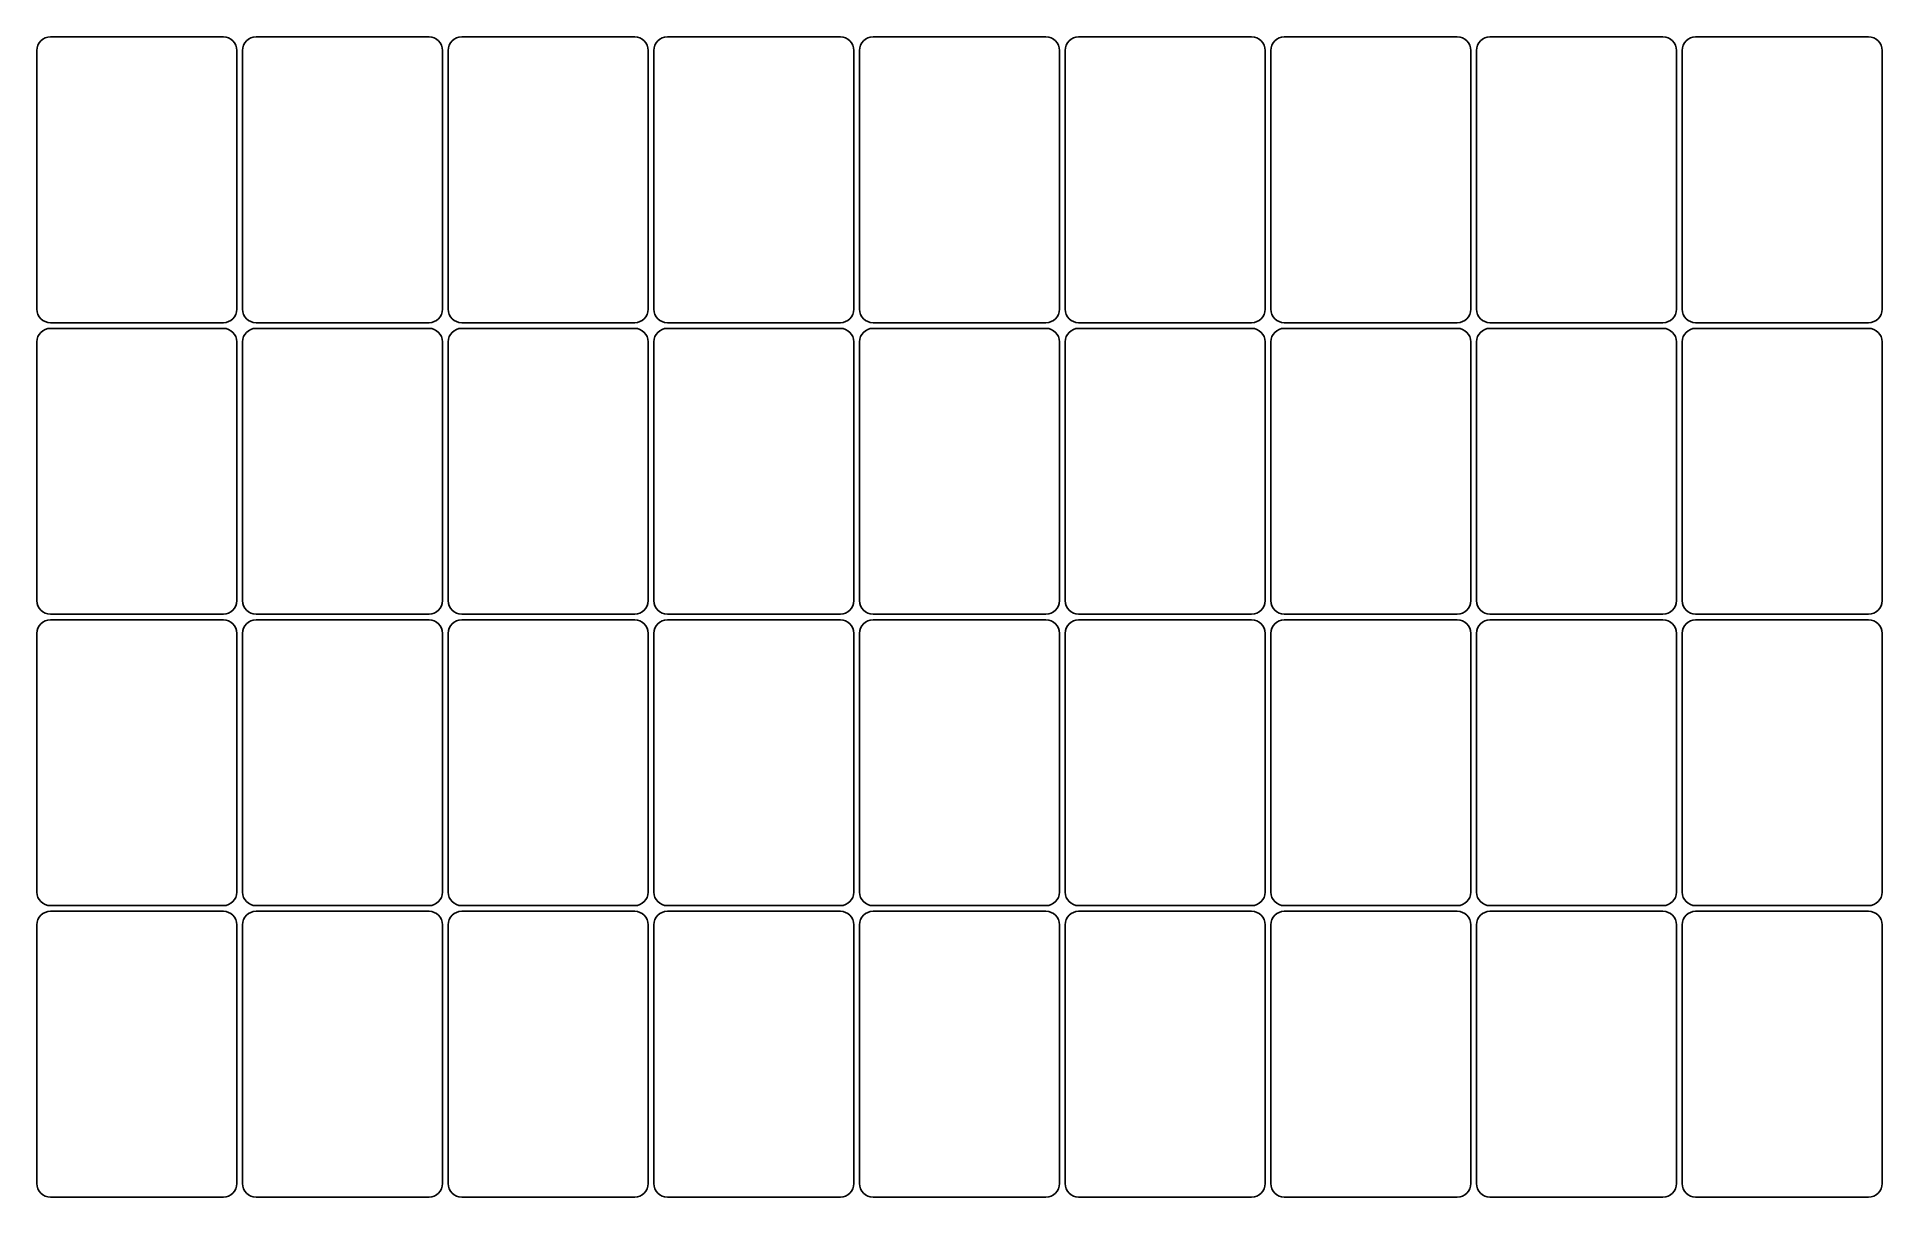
# Model space of a CAD drawing. Header units: inches. Extents: x 1.2 to 17.4, y -11.3 to -1.2.
import ezdxf

# ---------------------------------------------------------------- set-up
doc = ezdxf.new("R2010")
doc.units = ezdxf.units.IN

msp = doc.modelspace()

# ---------------------------------------------------------------- linework, layer by layer
for p, q in [((2.832, -1.2), (1.318, -1.2)), ((4.632, -1.2), (3.118, -1.2)), ((6.432, -1.2), (4.918, -1.2)), ((8.232, -1.2), (6.718, -1.2)), ((10.032, -1.2), (8.518, -1.2)), ((11.832, -1.2), (10.318, -1.2)), ((13.632, -1.2), (12.118, -1.2)), ((15.432, -1.2), (13.918, -1.2)), ((17.232, -1.2), (15.718, -1.2)), ((1.2, -1.318), (1.2, -3.582)), ((2.95, -3.582), (2.95, -1.318)), ((3, -1.318), (3, -3.582)), ((4.75, -3.582), (4.75, -1.318)), ((4.8, -1.318), (4.8, -3.582)), ((6.55, -3.582), (6.55, -1.318)), ((6.6, -1.318), (6.6, -3.582)), ((8.35, -3.582), (8.35, -1.318)), ((8.4, -1.318), (8.4, -3.582)), ((10.15, -3.582), (10.15, -1.318)), ((10.2, -1.318), (10.2, -3.582)), ((11.95, -3.582), (11.95, -1.318)), ((12, -1.318), (12, -3.582)), ((13.75, -3.582), (13.75, -1.318)), ((13.8, -1.318), (13.8, -3.582)), ((15.55, -3.582), (15.55, -1.318)), ((15.6, -1.318), (15.6, -3.582)), ((17.35, -3.582), (17.35, -1.318)), ((1.318, -3.7), (2.832, -3.7)), ((3.118, -3.7), (4.632, -3.7)), ((4.918, -3.7), (6.432, -3.7)), ((6.718, -3.7), (8.232, -3.7)), ((8.518, -3.7), (10.032, -3.7)), ((10.318, -3.7), (11.832, -3.7)), ((12.118, -3.7), (13.632, -3.7)), ((13.918, -3.7), (15.432, -3.7)), ((15.718, -3.7), (17.232, -3.7)), ((1.2, -3.868), (1.2, -6.132)), ((2.832, -3.75), (1.318, -3.75)), ((2.95, -6.132), (2.95, -3.868)), ((3, -3.868), (3, -6.132)), ((4.632, -3.75), (3.118, -3.75)), ((4.75, -6.132), (4.75, -3.868)), ((4.8, -3.868), (4.8, -6.132)), ((6.432, -3.75), (4.918, -3.75)), ((6.55, -6.132), (6.55, -3.868)), ((6.6, -3.868), (6.6, -6.132)), ((8.232, -3.75), (6.718, -3.75)), ((8.35, -6.132), (8.35, -3.868)), ((8.4, -3.868), (8.4, -6.132)), ((10.032, -3.75), (8.518, -3.75)), ((10.15, -6.132), (10.15, -3.868)), ((10.2, -3.868), (10.2, -6.132)), ((11.832, -3.75), (10.318, -3.75)), ((11.95, -6.132), (11.95, -3.868)), ((12, -3.868), (12, -6.132)), ((13.632, -3.75), (12.118, -3.75)), ((13.75, -6.132), (13.75, -3.868)), ((13.8, -3.868), (13.8, -6.132)), ((15.432, -3.75), (13.918, -3.75)), ((15.55, -6.132), (15.55, -3.868)), ((15.6, -3.868), (15.6, -6.132)), ((17.232, -3.75), (15.718, -3.75)), ((17.35, -6.132), (17.35, -3.868)), ((1.318, -6.25), (2.832, -6.25)), ((3.118, -6.25), (4.632, -6.25)), ((4.918, -6.25), (6.432, -6.25)), ((6.718, -6.25), (8.232, -6.25)), ((8.518, -6.25), (10.032, -6.25)), ((10.318, -6.25), (11.832, -6.25)), ((12.118, -6.25), (13.632, -6.25)), ((13.918, -6.25), (15.432, -6.25)), ((15.718, -6.25), (17.232, -6.25)), ((1.2, -6.418), (1.2, -8.682)), ((2.832, -6.3), (1.318, -6.3)), ((2.95, -8.682), (2.95, -6.418)), ((3, -6.418), (3, -8.682)), ((4.632, -6.3), (3.118, -6.3)), ((4.75, -8.682), (4.75, -6.418)), ((4.8, -6.418), (4.8, -8.682)), ((6.432, -6.3), (4.918, -6.3)), ((6.55, -8.682), (6.55, -6.418)), ((6.6, -6.418), (6.6, -8.682)), ((8.232, -6.3), (6.718, -6.3)), ((8.35, -8.682), (8.35, -6.418)), ((8.4, -6.418), (8.4, -8.682)), ((10.032, -6.3), (8.518, -6.3)), ((10.15, -8.682), (10.15, -6.418)), ((10.2, -6.418), (10.2, -8.682)), ((11.832, -6.3), (10.318, -6.3)), ((11.95, -8.682), (11.95, -6.418)), ((12, -6.418), (12, -8.682)), ((13.632, -6.3), (12.118, -6.3)), ((13.75, -8.682), (13.75, -6.418)), ((13.8, -6.418), (13.8, -8.682)), ((15.432, -6.3), (13.918, -6.3)), ((15.55, -8.682), (15.55, -6.418)), ((15.6, -6.418), (15.6, -8.682)), ((17.232, -6.3), (15.718, -6.3)), ((17.35, -8.682), (17.35, -6.418)), ((1.318, -8.8), (2.832, -8.8)), ((2.832, -8.85), (1.318, -8.85)), ((3.118, -8.8), (4.632, -8.8)), ((4.632, -8.85), (3.118, -8.85)), ((4.918, -8.8), (6.432, -8.8)), ((6.432, -8.85), (4.918, -8.85)), ((6.718, -8.8), (8.232, -8.8)), ((8.232, -8.85), (6.718, -8.85)), ((8.518, -8.8), (10.032, -8.8)), ((10.032, -8.85), (8.518, -8.85)), ((10.318, -8.8), (11.832, -8.8)), ((11.832, -8.85), (10.318, -8.85)), ((12.118, -8.8), (13.632, -8.8)), ((13.632, -8.85), (12.118, -8.85)), ((13.918, -8.8), (15.432, -8.8)), ((15.432, -8.85), (13.918, -8.85)), ((15.718, -8.8), (17.232, -8.8)), ((17.232, -8.85), (15.718, -8.85)), ((1.2, -8.968), (1.2, -11.232)), ((2.95, -11.232), (2.95, -8.968)), ((3, -8.968), (3, -11.232)), ((4.75, -11.232), (4.75, -8.968)), ((4.8, -8.968), (4.8, -11.232)), ((6.55, -11.232), (6.55, -8.968)), ((6.6, -8.968), (6.6, -11.232)), ((8.35, -11.232), (8.35, -8.968)), ((8.4, -8.968), (8.4, -11.232)), ((10.15, -11.232), (10.15, -8.968)), ((10.2, -8.968), (10.2, -11.232)), ((11.95, -11.232), (11.95, -8.968)), ((12, -8.968), (12, -11.232)), ((13.75, -11.232), (13.75, -8.968)), ((13.8, -8.968), (13.8, -11.232)), ((15.55, -11.232), (15.55, -8.968)), ((15.6, -8.968), (15.6, -11.232)), ((17.35, -11.232), (17.35, -8.968)), ((1.318, -11.35), (2.832, -11.35)), ((3.118, -11.35), (4.632, -11.35)), ((4.918, -11.35), (6.432, -11.35)), ((6.718, -11.35), (8.232, -11.35)), ((8.518, -11.35), (10.032, -11.35)), ((10.318, -11.35), (11.832, -11.35)), ((12.118, -11.35), (13.632, -11.35)), ((13.918, -11.35), (15.432, -11.35)), ((15.718, -11.35), (17.232, -11.35))]:
    msp.add_line(p, q)
for centre, start, end in [((1.318, -1.318), 90, 180), ((2.832, -1.318), 0, 90), ((3.118, -1.318), 90, 180), ((4.632, -1.318), 0, 90), ((4.918, -1.318), 90, 180), ((6.432, -1.318), 0, 90), ((6.718, -1.318), 90, 180), ((8.232, -1.318), 0, 90), ((8.518, -1.318), 90, 180), ((10.032, -1.318), 0, 90), ((10.318, -1.318), 90, 180), ((11.832, -1.318), 0, 90), ((12.118, -1.318), 90, 180), ((13.632, -1.318), 0, 90), ((13.918, -1.318), 90, 180), ((15.432, -1.318), 0, 90), ((15.718, -1.318), 90, 180), ((17.232, -1.318), 0, 90), ((1.318, -3.582), 180, 270), ((2.832, -3.582), 270, 360), ((3.118, -3.582), 180, 270), ((4.632, -3.582), 270, 360), ((4.918, -3.582), 180, 270), ((6.432, -3.582), 270, 360), ((6.718, -3.582), 180, 270), ((8.232, -3.582), 270, 360), ((8.518, -3.582), 180, 270), ((10.032, -3.582), 270, 360), ((10.318, -3.582), 180, 270), ((11.832, -3.582), 270, 360), ((12.118, -3.582), 180, 270), ((13.632, -3.582), 270, 360), ((13.918, -3.582), 180, 270), ((15.432, -3.582), 270, 360), ((15.718, -3.582), 180, 270), ((17.232, -3.582), 270, 360), ((1.318, -3.868), 90, 180), ((2.832, -3.868), 0, 90), ((3.118, -3.868), 90, 180), ((4.632, -3.868), 0, 90), ((4.918, -3.868), 90, 180), ((6.432, -3.868), 0, 90), ((6.718, -3.868), 90, 180), ((8.232, -3.868), 0, 90), ((8.518, -3.868), 90, 180), ((10.032, -3.868), 0, 90), ((10.318, -3.868), 90, 180), ((11.832, -3.868), 0, 90), ((12.118, -3.868), 90, 180), ((13.632, -3.868), 0, 90), ((13.918, -3.868), 90, 180), ((15.432, -3.868), 0, 90), ((15.718, -3.868), 90, 180), ((17.232, -3.868), 0, 90), ((1.318, -6.132), 180, 270), ((2.832, -6.132), 270, 360), ((3.118, -6.132), 180, 270), ((4.632, -6.132), 270, 360), ((4.918, -6.132), 180, 270), ((6.432, -6.132), 270, 360), ((6.718, -6.132), 180, 270), ((8.232, -6.132), 270, 360), ((8.518, -6.132), 180, 270), ((10.032, -6.132), 270, 360), ((10.318, -6.132), 180, 270), ((11.832, -6.132), 270, 360), ((12.118, -6.132), 180, 270), ((13.632, -6.132), 270, 360), ((13.918, -6.132), 180, 270), ((15.432, -6.132), 270, 360), ((15.718, -6.132), 180, 270), ((17.232, -6.132), 270, 360), ((1.318, -6.418), 90, 180), ((2.832, -6.418), 0, 90), ((3.118, -6.418), 90, 180), ((4.632, -6.418), 0, 90), ((4.918, -6.418), 90, 180), ((6.432, -6.418), 0, 90), ((6.718, -6.418), 90, 180), ((8.232, -6.418), 0, 90), ((8.518, -6.418), 90, 180), ((10.032, -6.418), 0, 90), ((10.318, -6.418), 90, 180), ((11.832, -6.418), 0, 90), ((12.118, -6.418), 90, 180), ((13.632, -6.418), 0, 90), ((13.918, -6.418), 90, 180), ((15.432, -6.418), 0, 90), ((15.718, -6.418), 90, 180), ((17.232, -6.418), 0, 90), ((1.318, -8.682), 180, 270), ((2.832, -8.682), 270, 360), ((3.118, -8.682), 180, 270), ((4.632, -8.682), 270, 360), ((4.918, -8.682), 180, 270), ((6.432, -8.682), 270, 360), ((6.718, -8.682), 180, 270), ((8.232, -8.682), 270, 360), ((8.518, -8.682), 180, 270), ((10.032, -8.682), 270, 360), ((10.318, -8.682), 180, 270), ((11.832, -8.682), 270, 360), ((12.118, -8.682), 180, 270), ((13.632, -8.682), 270, 360), ((13.918, -8.682), 180, 270), ((15.432, -8.682), 270, 360), ((15.718, -8.682), 180, 270), ((17.232, -8.682), 270, 360), ((1.318, -8.968), 90, 180), ((2.832, -8.968), 0, 90), ((3.118, -8.968), 90, 180), ((4.632, -8.968), 0, 90), ((4.918, -8.968), 90, 180), ((6.432, -8.968), 0, 90), ((6.718, -8.968), 90, 180), ((8.232, -8.968), 0, 90), ((8.518, -8.968), 90, 180), ((10.032, -8.968), 0, 90), ((10.318, -8.968), 90, 180), ((11.832, -8.968), 0, 90), ((12.118, -8.968), 90, 180), ((13.632, -8.968), 0, 90), ((13.918, -8.968), 90, 180), ((15.432, -8.968), 0, 90), ((15.718, -8.968), 90, 180), ((17.232, -8.968), 0, 90), ((1.318, -11.232), 180, 270), ((2.832, -11.232), 270, 360), ((3.118, -11.232), 180, 270), ((4.632, -11.232), 270, 360), ((4.918, -11.232), 180, 270), ((6.432, -11.232), 270, 360), ((6.718, -11.232), 180, 270), ((8.232, -11.232), 270, 360), ((8.518, -11.232), 180, 270), ((10.032, -11.232), 270, 360), ((10.318, -11.232), 180, 270), ((11.832, -11.232), 270, 360), ((12.118, -11.232), 180, 270), ((13.632, -11.232), 270, 360), ((13.918, -11.232), 180, 270), ((15.432, -11.232), 270, 360), ((15.718, -11.232), 180, 270), ((17.232, -11.232), 270, 360)]:
    msp.add_arc(centre, 0.118, start, end)

doc.saveas('drawing.dxf')
